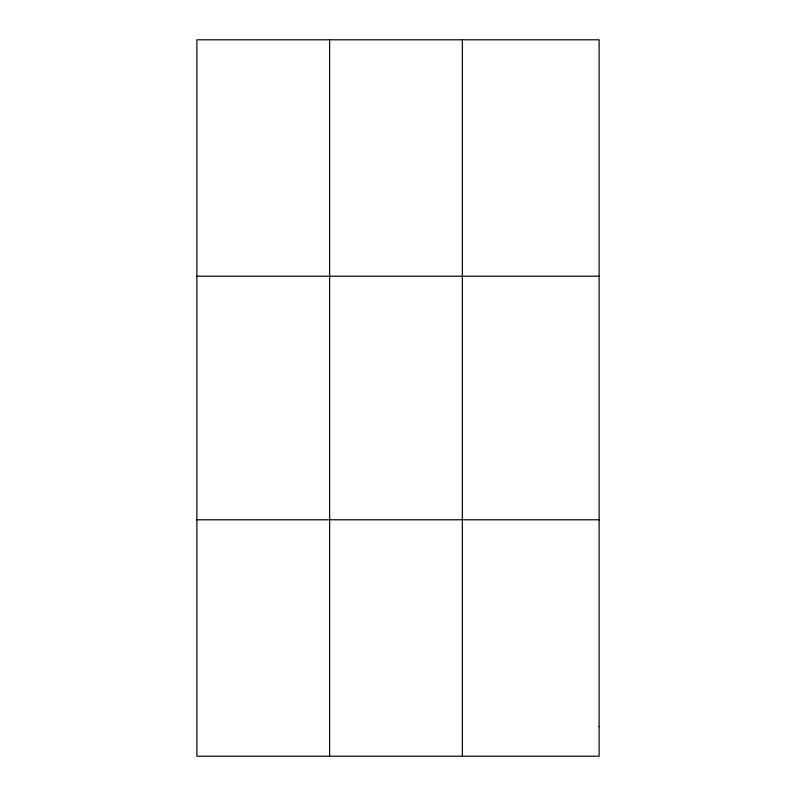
<?xml version="1.0" encoding="UTF-8"?>
<svg xmlns="http://www.w3.org/2000/svg" width="796" height="796" viewBox="0 0 796 796"><rect width="100%" height="100%" fill="white"/><g stroke="black" fill="none" stroke-linecap="round" stroke-linejoin="round"><path stroke-width="1.19" d="M329.624 756.2L329.624 39.8M462.357 756.2L462.357 39.8M196.881 276.212L599.119 276.212M196.881 519.788L599.119 519.788M599.119 726.648L599.119 756.2L196.881 756.2L196.881 39.8L599.119 39.8L599.119 726.648"/></g></svg>
